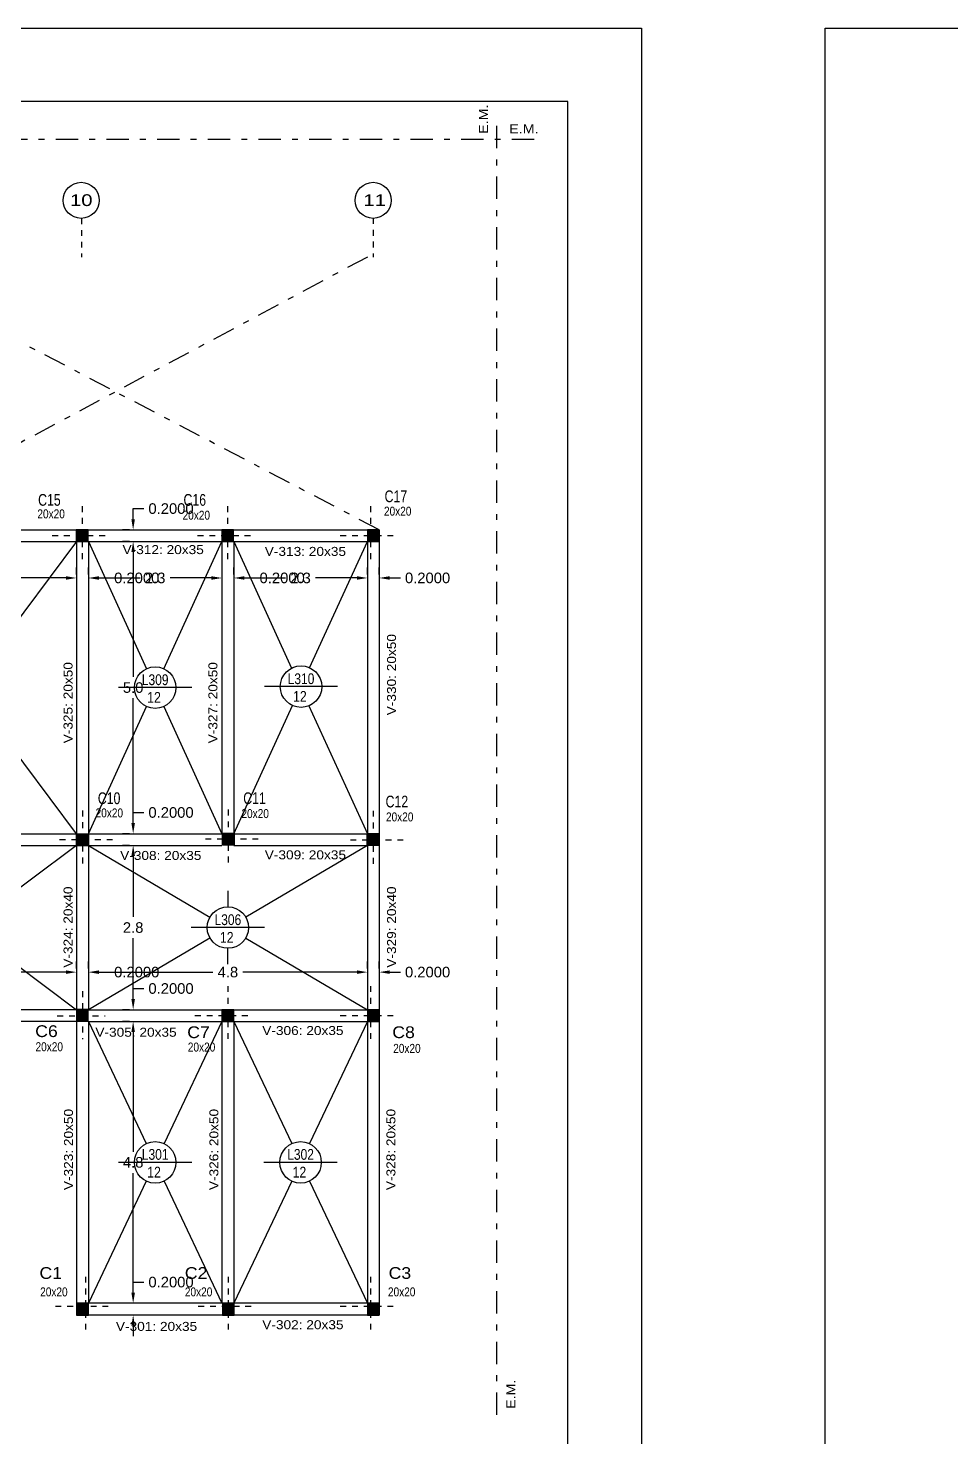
# Model space of a CAD drawing. Header units: inches. Extents: x 59 to 371, y 58 to 151.
# Drawn here: x 86.93 to 102.62, y 114.47 to 138.44 of the extents above; entities that cross this region are included whole.
import ezdxf
from ezdxf.enums import TextEntityAlignment as Align

# ---------------------------------------------------------------- set-up
doc = ezdxf.new("R2010")
doc.units = ezdxf.units.IN
doc.header["$MEASUREMENT"] = 0
doc.linetypes.add('DASHDOT', pattern=[25.4, 12.7, -6.35, 0, -6.35])
doc.linetypes.add('DASHDOT2', pattern=[0.5, 0.25, -0.125, 0, -0.125])
for name, color, linetype in [('COLUMNA RECT', 3, 'Continuous'), ('COLUMNA REF', 3, 'Continuous'), ('COLUMNAS EJES', 1, 'Continuous'), ('Cotas', 7, 'Continuous'), ('Ejes', 8, 'Continuous'), ('Pórticos', 3, 'Continuous'), ('Recuadro', 1, 'Continuous'), ('Textos', 2, 'Continuous'), ('VIG_DIMEN', 3, 'Continuous'), ('VIGAS', 5, 'Continuous')]:
    doc.layers.add(name, color=color, linetype=linetype)
doc.styles.get("Standard").update_dxf_attribs({"font": 'arial.ttf'})
doc.dimstyles.get("Standard").update_dxf_attribs({"dimtxt": 0.18, "dimasz": 0.18, "dimexe": 0.18, "dimexo": 0.0625, "dimgap": 0.09, "dimtad": 0, "dimtih": 1, "dimtoh": 1, "dimdec": 4, "dimzin": 0, "dimdsep": 46, "dimtxsty": 'Standard', "dimcen": 0.09, "dimadec": 0, "dimazin": 0, "dimtfac": 1, "dimtdec": 4, "dimtofl": 0, "dimtmove": 0, "dimatfit": 3, "dimfxl": 0, "dimtolj": 1, "dimtzin": 0, "dimarcsym": 0})

# ---------------------------------------------------------------- blocks, each defined once
blk = doc.blocks.new('*D129')
at = {"layer": 'Cotas', "color": 0, "lineweight": -2}
for p, q in [((84.029, 129.146), (84.029, 129.264)), ((87.749, 129.146), (87.749, 129.264)), ((84.209, 129.084), (85.635, 129.084)), ((87.569, 129.084), (86.143, 129.084))]:
    blk.add_line(p, q, dxfattribs=at)
at = {"layer": 'Cotas', "color": 0}
for points in [[(84.209, 129.114), (84.209, 129.054), (84.029, 129.084)], [(87.569, 129.114), (87.569, 129.054), (87.749, 129.084)]]:
    blk.add_solid(points, dxfattribs=at)
at = {"layer": 'DEFPOINTS', "color": 0}
for p in [(84.029, 129.084), (87.749, 129.084), (87.749, 129.084)]:
    blk.add_point(p, dxfattribs=at)
at = {"layer": 'Cotas', "color": 0, "insert": (85.889, 129.084), "char_height": 0.18, "attachment_point": 5}
blk.add_mtext('\\A1;3.7', dxfattribs=at)
blk = doc.blocks.new('*D130')
at = {"layer": 'Cotas', "color": 0, "lineweight": -2}
for p, q in [((87.749, 129.146), (87.749, 129.264)), ((87.949, 129.146), (87.949, 129.264)), ((87.569, 129.084), (87.389, 129.084)), ((88.129, 129.084), (88.309, 129.084))]:
    blk.add_line(p, q, dxfattribs=at)
at = {"layer": 'Cotas', "color": 0}
for points in [[(87.569, 129.114), (87.569, 129.054), (87.749, 129.084)], [(88.129, 129.114), (88.129, 129.054), (87.949, 129.084)]]:
    blk.add_solid(points, dxfattribs=at)
at = {"layer": 'DEFPOINTS', "color": 0}
for p in [(87.749, 129.084), (87.949, 129.084), (87.949, 129.084)]:
    blk.add_point(p, dxfattribs=at)
at = {"layer": 'Cotas', "color": 0, "insert": (88.772, 129.084), "char_height": 0.18, "attachment_point": 5}
blk.add_mtext('\\A1;0.2000', dxfattribs=at)
blk = doc.blocks.new('*D131')
at = {"layer": 'Cotas', "color": 0, "lineweight": -2}
for p, q in [((90.222, 129.146), (90.222, 129.264)), ((87.949, 129.021), (87.949, 128.904)), ((88.129, 129.084), (88.83, 129.084)), ((90.042, 129.084), (89.341, 129.084))]:
    blk.add_line(p, q, dxfattribs=at)
at = {"layer": 'Cotas', "color": 0}
for points in [[(88.129, 129.114), (88.129, 129.054), (87.949, 129.084)], [(90.042, 129.114), (90.042, 129.054), (90.222, 129.084)]]:
    blk.add_solid(points, dxfattribs=at)
at = {"layer": 'DEFPOINTS', "color": 0}
for p in [(87.949, 129.084), (90.222, 129.084), (90.222, 129.084)]:
    blk.add_point(p, dxfattribs=at)
at = {"layer": 'Cotas', "color": 0, "insert": (89.085, 129.084), "char_height": 0.18, "attachment_point": 5}
blk.add_mtext('\\A1;2.3', dxfattribs=at)
blk = doc.blocks.new('*D132')
at = {"layer": 'Cotas', "color": 0, "lineweight": -2}
for p, q in [((92.695, 129.146), (92.695, 129.264)), ((92.895, 129.146), (92.895, 129.264)), ((92.515, 129.084), (92.335, 129.084)), ((93.075, 129.084), (93.255, 129.084))]:
    blk.add_line(p, q, dxfattribs=at)
at = {"layer": 'Cotas', "color": 0}
for points in [[(92.515, 129.114), (92.515, 129.054), (92.695, 129.084)], [(93.075, 129.114), (93.075, 129.054), (92.895, 129.084)]]:
    blk.add_solid(points, dxfattribs=at)
at = {"layer": 'DEFPOINTS', "color": 0}
for p in [(92.695, 129.084), (92.895, 129.084), (92.895, 129.084)]:
    blk.add_point(p, dxfattribs=at)
at = {"layer": 'Cotas', "color": 0, "insert": (93.718, 129.084), "char_height": 0.18, "attachment_point": 5}
blk.add_mtext('\\A1;0.2000', dxfattribs=at)
blk = doc.blocks.new('*D136')
at = {"layer": 'Cotas', "color": 0, "lineweight": -2}
for p, q in [((88.711, 116.922), (88.711, 117.102)), ((88.711, 117.102), (88.891, 117.102)), ((88.649, 116.742), (88.531, 116.742)), ((88.649, 116.542), (88.531, 116.542)), ((88.711, 116.362), (88.711, 116.182))]:
    blk.add_line(p, q, dxfattribs=at)
at = {"layer": 'Cotas', "color": 0}
for points in [[(88.681, 116.922), (88.741, 116.922), (88.711, 116.742)], [(88.681, 116.362), (88.741, 116.362), (88.711, 116.542)]]:
    blk.add_solid(points, dxfattribs=at)
at = {"layer": 'DEFPOINTS', "color": 0}
for p in [(88.711, 116.742), (88.711, 116.742), (88.711, 116.542)]:
    blk.add_point(p, dxfattribs=at)
at = {"layer": 'Cotas', "color": 0, "insert": (89.355, 117.102), "char_height": 0.18, "attachment_point": 5}
blk.add_mtext('\\A1;0.2000', dxfattribs=at)
blk = doc.blocks.new('*D137')
at = {"layer": 'Cotas', "color": 0, "lineweight": -2}
for p, q in [((88.649, 121.538), (88.531, 121.538)), ((88.711, 121.358), (88.711, 119.322)), ((88.711, 116.922), (88.711, 118.958)), ((88.649, 116.742), (88.531, 116.742))]:
    blk.add_line(p, q, dxfattribs=at)
at = {"layer": 'Cotas', "color": 0}
for points in [[(88.681, 121.358), (88.741, 121.358), (88.711, 121.538)], [(88.681, 116.922), (88.741, 116.922), (88.711, 116.742)]]:
    blk.add_solid(points, dxfattribs=at)
at = {"layer": 'DEFPOINTS', "color": 0}
for p in [(88.711, 121.538), (88.711, 121.538), (88.711, 116.742)]:
    blk.add_point(p, dxfattribs=at)
at = {"layer": 'Cotas', "color": 0, "insert": (88.711, 119.14), "char_height": 0.18, "attachment_point": 5}
blk.add_mtext('\\A1;4.8', dxfattribs=at)
blk = doc.blocks.new('*D138')
at = {"layer": 'Cotas', "color": 0, "lineweight": -2}
for p, q in [((88.711, 121.918), (88.711, 122.098)), ((88.711, 122.098), (88.891, 122.098)), ((88.649, 121.738), (88.531, 121.738)), ((88.649, 121.538), (88.531, 121.538)), ((88.711, 121.358), (88.711, 121.178))]:
    blk.add_line(p, q, dxfattribs=at)
at = {"layer": 'Cotas', "color": 0}
for points in [[(88.681, 121.918), (88.741, 121.918), (88.711, 121.738)], [(88.681, 121.358), (88.741, 121.358), (88.711, 121.538)]]:
    blk.add_solid(points, dxfattribs=at)
at = {"layer": 'DEFPOINTS', "color": 0}
for p in [(88.711, 121.738), (88.711, 121.738), (88.711, 121.538)]:
    blk.add_point(p, dxfattribs=at)
at = {"layer": 'Cotas', "color": 0, "insert": (89.355, 122.098), "char_height": 0.18, "attachment_point": 5}
blk.add_mtext('\\A1;0.2000', dxfattribs=at)
blk = doc.blocks.new('*D139')
at = {"layer": 'Cotas', "color": 0, "lineweight": -2}
for p, q in [((88.649, 124.533), (88.531, 124.533)), ((88.711, 124.353), (88.711, 123.317)), ((88.711, 121.918), (88.711, 122.953)), ((88.649, 121.738), (88.531, 121.738))]:
    blk.add_line(p, q, dxfattribs=at)
at = {"layer": 'Cotas', "color": 0}
for points in [[(88.681, 124.353), (88.741, 124.353), (88.711, 124.533)], [(88.681, 121.918), (88.741, 121.918), (88.711, 121.738)]]:
    blk.add_solid(points, dxfattribs=at)
at = {"layer": 'DEFPOINTS', "color": 0}
for p in [(88.711, 124.533), (88.711, 124.533), (88.711, 121.738)]:
    blk.add_point(p, dxfattribs=at)
at = {"layer": 'Cotas', "color": 0, "insert": (88.711, 123.135), "char_height": 0.18, "attachment_point": 5}
blk.add_mtext('\\A1;2.8', dxfattribs=at)
blk = doc.blocks.new('*D140')
at = {"layer": 'Cotas', "color": 0, "lineweight": -2}
for p, q in [((88.711, 124.913), (88.711, 125.093)), ((88.711, 125.093), (88.891, 125.093)), ((88.649, 124.733), (88.531, 124.733)), ((88.649, 124.533), (88.531, 124.533)), ((88.711, 124.353), (88.711, 124.173))]:
    blk.add_line(p, q, dxfattribs=at)
at = {"layer": 'Cotas', "color": 0}
for points in [[(88.681, 124.913), (88.741, 124.913), (88.711, 124.733)], [(88.681, 124.353), (88.741, 124.353), (88.711, 124.533)]]:
    blk.add_solid(points, dxfattribs=at)
at = {"layer": 'DEFPOINTS', "color": 0}
for p in [(88.711, 124.733), (88.711, 124.733), (88.711, 124.533)]:
    blk.add_point(p, dxfattribs=at)
at = {"layer": 'Cotas', "color": 0, "insert": (89.355, 125.093), "char_height": 0.18, "attachment_point": 5}
blk.add_mtext('\\A1;0.2000', dxfattribs=at)
blk = doc.blocks.new('*D141')
at = {"layer": 'Cotas', "color": 0, "lineweight": -2}
for p, q in [((88.649, 129.704), (88.531, 129.704)), ((88.711, 129.524), (88.711, 127.4)), ((88.711, 124.913), (88.711, 127.037)), ((88.649, 124.733), (88.531, 124.733))]:
    blk.add_line(p, q, dxfattribs=at)
at = {"layer": 'Cotas', "color": 0}
for points in [[(88.681, 129.524), (88.741, 129.524), (88.711, 129.704)], [(88.681, 124.913), (88.741, 124.913), (88.711, 124.733)]]:
    blk.add_solid(points, dxfattribs=at)
at = {"layer": 'DEFPOINTS', "color": 0}
for p in [(88.711, 129.704), (88.711, 129.704), (88.711, 124.733)]:
    blk.add_point(p, dxfattribs=at)
at = {"layer": 'Cotas', "color": 0, "insert": (88.711, 127.218), "char_height": 0.18, "attachment_point": 5}
blk.add_mtext('\\A1;5.0', dxfattribs=at)
blk = doc.blocks.new('*D142')
at = {"layer": 'Cotas', "color": 0, "lineweight": -2}
for p, q in [((88.711, 130.084), (88.711, 130.264)), ((88.711, 130.264), (88.891, 130.264)), ((88.649, 129.904), (88.531, 129.904)), ((88.649, 129.704), (88.531, 129.704)), ((88.711, 129.524), (88.711, 129.344))]:
    blk.add_line(p, q, dxfattribs=at)
at = {"layer": 'Cotas', "color": 0}
for points in [[(88.681, 130.084), (88.741, 130.084), (88.711, 129.904)], [(88.681, 129.524), (88.741, 129.524), (88.711, 129.704)]]:
    blk.add_solid(points, dxfattribs=at)
at = {"layer": 'DEFPOINTS', "color": 0}
for p in [(88.711, 129.904), (88.711, 129.904), (88.711, 129.704)]:
    blk.add_point(p, dxfattribs=at)
at = {"layer": 'Cotas', "color": 0, "insert": (89.355, 130.264), "char_height": 0.18, "attachment_point": 5}
blk.add_mtext('\\A1;0.2000', dxfattribs=at)
blk = doc.blocks.new('*D46')
at = {"layer": 'DEFPOINTS', "color": 0}
for p in [(90.222, 129.084), (90.422, 129.084), (90.422, 129.084)]:
    blk.add_point(p, dxfattribs=at)
at = {"layer": 'VIGAS', "color": 0, "lineweight": -2}
for p, q in [((90.222, 129.146), (90.222, 129.264)), ((90.422, 129.146), (90.422, 129.264)), ((90.042, 129.084), (89.862, 129.084)), ((90.602, 129.084), (90.782, 129.084))]:
    blk.add_line(p, q, dxfattribs=at)
at = {"layer": 'VIGAS', "color": 0}
for points in [[(90.042, 129.114), (90.042, 129.054), (90.222, 129.084)], [(90.602, 129.114), (90.602, 129.054), (90.422, 129.084)]]:
    blk.add_solid(points, dxfattribs=at)
at = {"layer": 'VIGAS', "color": 0, "insert": (91.245, 129.084), "char_height": 0.18, "attachment_point": 5}
blk.add_mtext('\\A1;0.2000', dxfattribs=at)
blk = doc.blocks.new('*D47')
at = {"layer": 'Cotas', "color": 0, "lineweight": -2}
for p, q in [((92.695, 129.146), (92.695, 129.264)), ((90.422, 129.021), (90.422, 128.904)), ((90.602, 129.084), (91.303, 129.084)), ((92.515, 129.084), (91.814, 129.084))]:
    blk.add_line(p, q, dxfattribs=at)
at = {"layer": 'Cotas', "color": 0}
for points in [[(90.602, 129.114), (90.602, 129.054), (90.422, 129.084)], [(92.515, 129.114), (92.515, 129.054), (92.695, 129.084)]]:
    blk.add_solid(points, dxfattribs=at)
at = {"layer": 'DEFPOINTS', "color": 0}
for p in [(90.422, 129.084), (92.695, 129.084), (92.695, 129.084)]:
    blk.add_point(p, dxfattribs=at)
at = {"layer": 'Cotas', "color": 0, "insert": (91.558, 129.084), "char_height": 0.18, "attachment_point": 5}
blk.add_mtext('\\A1;2.3', dxfattribs=at)
blk = doc.blocks.new('*D55')
at = {"layer": 'Cotas', "color": 0, "lineweight": -2}
for p, q in [((84.029, 122.439), (84.029, 122.557)), ((87.749, 122.439), (87.749, 122.557)), ((84.209, 122.377), (85.635, 122.377)), ((87.569, 122.377), (86.143, 122.377))]:
    blk.add_line(p, q, dxfattribs=at)
at = {"layer": 'Cotas', "color": 0}
for points in [[(84.209, 122.407), (84.209, 122.347), (84.029, 122.377)], [(87.569, 122.407), (87.569, 122.347), (87.749, 122.377)]]:
    blk.add_solid(points, dxfattribs=at)
at = {"layer": 'DEFPOINTS', "color": 0}
for p in [(84.029, 122.377), (87.749, 122.377), (87.749, 122.377)]:
    blk.add_point(p, dxfattribs=at)
at = {"layer": 'Cotas', "color": 0, "insert": (85.889, 122.377), "char_height": 0.18, "attachment_point": 5}
blk.add_mtext('\\A1;3.7', dxfattribs=at)
blk = doc.blocks.new('*D56')
at = {"layer": 'DEFPOINTS', "color": 0}
for p in [(87.749, 122.377), (87.949, 122.377), (87.949, 122.377)]:
    blk.add_point(p, dxfattribs=at)
at = {"layer": 'Ejes', "color": 0, "lineweight": -2}
for p, q in [((87.749, 122.439), (87.749, 122.557)), ((87.949, 122.439), (87.949, 122.557)), ((87.569, 122.377), (87.389, 122.377)), ((88.129, 122.377), (88.309, 122.377))]:
    blk.add_line(p, q, dxfattribs=at)
at = {"layer": 'Ejes', "color": 0}
for points in [[(87.569, 122.407), (87.569, 122.347), (87.749, 122.377)], [(88.129, 122.407), (88.129, 122.347), (87.949, 122.377)]]:
    blk.add_solid(points, dxfattribs=at)
at = {"layer": 'Ejes', "color": 0, "insert": (88.772, 122.377), "char_height": 0.18, "attachment_point": 5}
blk.add_mtext('\\A1;0.2000', dxfattribs=at)
blk = doc.blocks.new('*D57')
at = {"layer": 'Cotas', "color": 0, "lineweight": -2}
for p, q in [((87.949, 122.439), (87.949, 122.557)), ((92.695, 122.439), (92.695, 122.557)), ((88.129, 122.377), (90.064, 122.377)), ((92.515, 122.377), (90.579, 122.377))]:
    blk.add_line(p, q, dxfattribs=at)
at = {"layer": 'Cotas', "color": 0}
for points in [[(88.129, 122.407), (88.129, 122.347), (87.949, 122.377)], [(92.515, 122.407), (92.515, 122.347), (92.695, 122.377)]]:
    blk.add_solid(points, dxfattribs=at)
at = {"layer": 'DEFPOINTS', "color": 0}
for p in [(87.949, 122.377), (92.695, 122.377), (92.695, 122.377)]:
    blk.add_point(p, dxfattribs=at)
at = {"layer": 'Cotas', "color": 0, "insert": (90.322, 122.377), "char_height": 0.18, "attachment_point": 5}
blk.add_mtext('\\A1;4.8', dxfattribs=at)
blk = doc.blocks.new('*D58')
at = {"layer": 'DEFPOINTS', "color": 0}
for p in [(92.695, 122.377), (92.895, 122.377), (92.895, 122.377)]:
    blk.add_point(p, dxfattribs=at)
at = {"layer": 'Ejes', "color": 0, "lineweight": -2}
for p, q in [((92.695, 122.439), (92.695, 122.557)), ((92.895, 122.439), (92.895, 122.557)), ((92.515, 122.377), (92.335, 122.377)), ((93.075, 122.377), (93.255, 122.377))]:
    blk.add_line(p, q, dxfattribs=at)
at = {"layer": 'Ejes', "color": 0}
for points in [[(92.515, 122.407), (92.515, 122.347), (92.695, 122.377)], [(93.075, 122.407), (93.075, 122.347), (92.895, 122.377)]]:
    blk.add_solid(points, dxfattribs=at)
at = {"layer": 'Ejes', "color": 0, "insert": (93.718, 122.377), "char_height": 0.18, "attachment_point": 5}
blk.add_mtext('\\A1;0.2000', dxfattribs=at)

msp = doc.modelspace()

# ---------------------------------------------------------------- hatches: boundary and pattern name
at = {"layer": 'COLUMNAS EJES'}
for points in [[(87.94459, 129.90481), (87.74359, 129.90481), (87.74359, 129.70381), (87.94459, 129.70381)], [(90.4177, 129.90481), (90.2167, 129.90481), (90.2167, 129.70381), (90.4177, 129.70381)], [(92.89459, 129.90481), (92.69359, 129.90481), (92.69359, 129.70381), (92.89459, 129.70381)], [(87.95109, 124.72642), (87.75009, 124.72642), (87.75009, 124.52542), (87.95109, 124.52542)], [(90.42937, 124.7413), (90.22837, 124.7413), (90.22837, 124.5403), (90.42937, 124.5403)], [(92.89359, 124.73481), (92.69259, 124.73481), (92.69259, 124.53381), (92.89359, 124.53381)], [(87.94723, 121.74179), (87.74623, 121.74179), (87.74623, 121.54079), (87.94723, 121.54079)], [(90.4228, 121.73841), (90.2218, 121.73841), (90.2218, 121.53741), (90.4228, 121.53741)], [(92.89459, 121.73841), (92.69359, 121.73841), (92.69359, 121.53741), (92.89459, 121.53741)], [(87.95002, 116.74346), (87.74902, 116.74346), (87.74902, 116.54246), (87.95002, 116.54246)], [(90.42902, 116.74346), (90.22802, 116.74346), (90.22802, 116.54246), (90.42902, 116.54246)], [(92.89459, 116.74346), (92.69359, 116.74346), (92.69359, 116.54246), (92.89459, 116.54246)]]:
    msp.add_hatch(color=256, dxfattribs=at).paths.add_polyline_path(points)

# ---------------------------------------------------------------- linework, layer by layer
at = {"color": 6}
msp.add_line((96.10336, 104.96213), (96.10336, 137.18934), dxfattribs=at)
msp.add_lwpolyline([(96.10336, 137.18934), (74.85337, 137.18934)], dxfattribs=at)
at = {"layer": 'COLUMNA RECT'}
for points in [[(87.94459, 129.90481), (87.74359, 129.90481), (87.74359, 129.70381), (87.94459, 129.70381)], [(90.4177, 129.90481), (90.2167, 129.90481), (90.2167, 129.70381), (90.4177, 129.70381)], [(92.89459, 129.90481), (92.69359, 129.90481), (92.69359, 129.70381), (92.89459, 129.70381)], [(87.75009, 124.72642), (87.95109, 124.72642), (87.95109, 124.52542), (87.75009, 124.52542)], [(90.22837, 124.7413), (90.42937, 124.7413), (90.42937, 124.5403), (90.22837, 124.5403)], [(92.69259, 124.73481), (92.89359, 124.73481), (92.89359, 124.53381), (92.69259, 124.53381)], [(87.94723, 121.74179), (87.74623, 121.74179), (87.74623, 121.54079), (87.94723, 121.54079)], [(90.4228, 121.73841), (90.2218, 121.73841), (90.2218, 121.53741), (90.4228, 121.53741)], [(92.89459, 121.73841), (92.69359, 121.73841), (92.69359, 121.53741), (92.89459, 121.53741)], [(87.95002, 116.74346), (87.74902, 116.74346), (87.74902, 116.54246), (87.95002, 116.54246)], [(90.42902, 116.74346), (90.22802, 116.74346), (90.22802, 116.54246), (90.42902, 116.54246)], [(92.89459, 116.74346), (92.69359, 116.74346), (92.69359, 116.54246), (92.89459, 116.54246)]]:
    msp.add_lwpolyline(points, close=True, dxfattribs=at)
at = {"layer": 'COLUMNAS EJES', "linetype": 'DASHDOT2', "ltscale": 0.3}
for p, q in [((87.83194, 135.20462), (87.83194, 134.54518)), ((92.79459, 135.20756), (92.79459, 134.54518)), ((87.84409, 130.30617), (87.84409, 129.33082)), ((90.3172, 130.30617), (90.3172, 129.33082)), ((92.74459, 130.30617), (92.74459, 129.33082)), ((87.33367, 129.80431), (88.30902, 129.80431)), ((89.80678, 129.80431), (90.78213, 129.80431)), ((92.23418, 129.80431), (93.20952, 129.80431)), ((87.85059, 125.12778), (87.85059, 124.15243)), ((90.32887, 125.14266), (90.32887, 124.16731)), ((92.7948, 125.12263), (92.7948, 124.14729)), ((90.83928, 124.6408), (89.86394, 124.6408)), ((88.361, 124.62592), (87.38566, 124.62592)), ((93.30521, 124.62077), (92.32987, 124.62077)), ((87.84673, 122.05158), (87.84673, 121.23879)), ((90.3223, 122.13977), (90.3223, 121.16442)), ((92.74459, 122.13977), (92.74459, 121.16442)), ((87.42139, 121.63337), (88.23417, 121.63337)), ((89.76139, 121.63791), (90.73674, 121.63791)), ((92.23418, 121.63791), (93.20952, 121.63791)), ((87.89902, 117.19432), (87.89902, 116.21898)), ((90.32852, 117.19432), (90.32852, 116.21898)), ((92.74459, 117.19432), (92.74459, 116.21898)), ((87.3886, 116.69246), (88.36395, 116.69246)), ((89.81811, 116.69246), (90.79345, 116.69246)), ((92.23418, 116.69246), (93.20952, 116.69246))]:
    msp.add_line(p, q, dxfattribs=at)
at = {"layer": 'Ejes', "linetype": 'DASHDOT', "ltscale": 0.03}
for p, q in [((92.69459, 134.54518), (84.02858, 129.90431)), ((92.89459, 129.90431), (84.02858, 134.54518))]:
    msp.add_line(p, q, dxfattribs=at)
at = {"layer": 'Ejes', "linetype": 'Continuous', "ltscale": 0.1}
for p, q in [((87.74902, 129.70431), (86.11197, 127.5167)), ((87.74902, 124.73262), (86.10091, 126.93502))]:
    msp.add_line(p, q, dxfattribs=at)
at = {"layer": 'Ejes'}
for p, q in [((89.70821, 127.21847), (88.46261, 127.21847)), ((92.18877, 127.23546), (90.94317, 127.23546)), ((90.3218, 123.75807), (90.3218, 123.48807)), ((90.9446, 123.13527), (89.699, 123.13527)), ((90.3218, 122.51247), (90.3218, 122.78247)), ((89.70821, 119.14019), (88.46261, 119.14019)), ((92.181, 119.14019), (90.9354, 119.14019))]:
    msp.add_line(p, q, dxfattribs=at)
at = {"layer": 'Ejes', "linetype": 'DASHDOT', "ltscale": 0.03}
for points in [[(94.89459, 114.84535), (94.89459, 136.93171)], [(95.53228, 136.54518), (76.83023, 136.54518)]]:
    msp.add_lwpolyline(points, dxfattribs=at)
at = {"layer": 'Ejes'}
for points in [[(87.94902, 129.70431), (88.93873, 127.53933)], [(89.23209, 127.53933), (90.2218, 129.70431)], [(90.4218, 129.70431), (91.40655, 127.55019)], [(91.71265, 127.55632), (92.69459, 129.70431)], [(87.94902, 124.73262), (88.93873, 126.8976)], [(89.23209, 126.8976), (90.2218, 124.73262)], [(90.4218, 124.73262), (91.41929, 126.9146)], [(91.69968, 126.90898), (92.69459, 124.73262)], [(87.74902, 124.53262), (86.16343, 123.35222)], [(87.94902, 124.53262), (90.0178, 123.31429)], [(92.69459, 124.53262), (90.62581, 123.31429)], [(86.16252, 122.92965), (87.74902, 121.73791)], [(90.0178, 122.95624), (87.94902, 121.73791)], [(90.62581, 122.95624), (92.69459, 121.73791)], [(87.94902, 121.53791), (88.93431, 119.45899)], [(90.2218, 121.53791), (89.23651, 119.45899)], [(90.4218, 121.53791), (91.4071, 119.45899)], [(92.69459, 121.53791), (91.7093, 119.45899)], [(88.93431, 118.82138), (87.94902, 116.74246)], [(89.23651, 118.82138), (90.2218, 116.74246)], [(91.4071, 118.82138), (90.4218, 116.74246)], [(91.7093, 118.82138), (92.69459, 116.74246)]]:
    msp.add_lwpolyline(points, dxfattribs=at)
for centre in [(89.08541, 127.21847), (91.56597, 127.23546), (90.3218, 123.13527), (89.08541, 119.14019), (91.5582, 119.14019)]:
    msp.add_circle(centre, 0.3528, dxfattribs=at)
at = {"layer": 'Pórticos', "linetype": 'Continuous', "ltscale": 0.1}
for centre in [(87.82693, 135.50977), (92.79202, 135.50977)]:
    msp.add_circle(centre, 0.30668, dxfattribs=at)
at = {"layer": 'Recuadro'}
for p, q in [((72.35337, 138.43934), (97.35336, 138.43934)), ((97.35336, 138.43934), (97.35336, 103.71213)), ((100.47874, 138.43934), (125.47873, 138.43934)), ((100.47874, 103.71213), (100.47874, 138.43934))]:
    msp.add_line(p, q, dxfattribs=at)
at = {"layer": 'VIGAS', "linetype": 'Continuous', "ltscale": 0.1}
for p, q in [((84.02858, 129.90431), (87.74902, 129.90431)), ((84.02858, 129.70431), (87.74902, 129.70431)), ((87.74902, 129.90431), (92.89459, 129.90431)), ((87.74902, 129.70431), (87.74902, 124.73262)), ((87.94902, 129.70431), (87.94902, 124.53262)), ((90.2218, 129.70431), (90.2218, 124.73262)), ((90.4218, 129.70431), (90.4218, 124.73262)), ((92.69459, 129.70431), (92.69459, 121.73791)), ((92.89459, 129.90431), (92.89459, 121.73791)), ((87.94902, 128.0914), (87.94902, 121.73791)), ((84.02858, 124.73262), (90.2218, 124.73262)), ((90.4218, 124.73262), (92.69459, 124.73262)), ((84.02858, 124.53262), (90.2218, 124.53262)), ((90.4218, 124.53262), (92.69459, 124.53262)), ((87.94902, 121.73791), (90.2218, 121.73791)), ((87.94902, 121.53791), (87.94902, 116.74246)), ((90.2218, 121.53791), (90.2218, 116.74246)), ((90.4218, 121.73791), (92.69459, 121.73791)), ((90.4218, 121.53791), (90.4218, 116.74246)), ((92.69459, 121.53791), (92.69459, 116.74246)), ((92.89459, 121.73791), (92.89459, 116.54246))]:
    msp.add_line(p, q, dxfattribs=at)
for points in [[(87.94902, 129.70431), (90.2218, 129.70431)], [(90.4218, 129.70431), (92.69459, 129.70431)], [(87.74902, 124.53262), (87.74902, 121.73791)], [(87.74902, 121.73791), (84.05358, 121.73791)], [(87.74902, 121.53791), (84.05358, 121.53791)], [(87.74902, 121.53791), (87.74902, 116.54246)], [(87.94902, 121.53791), (90.2218, 121.53791)], [(90.4218, 121.53791), (92.69459, 121.53791)], [(90.2218, 116.74246), (87.94902, 116.74246)], [(92.69459, 116.74246), (90.4218, 116.74246)], [(92.89459, 116.54246), (87.74902, 116.54246)]]:
    msp.add_lwpolyline(points, dxfattribs=at)

# ---------------------------------------------------------------- texts
at = {"layer": 'COLUMNA REF'}
for s, width, p, p2 in [('C15', 0.749194, (87.09442, 130.31269), (87.47842, 130.31269)), ('C16', 0.749194, (89.56721, 130.31269), (89.95121, 130.31269)), ('C17', 0.749194, (92.98724, 130.37401), (93.37124, 130.37401)), ('C10', 0.749194, (88.11009, 125.23644), (88.49409, 125.23644)), ('C11', 0.749194, (90.58287, 125.23644), (90.96687, 125.23644)), ('C12', 0.749194, (93.00409, 125.17975), (93.38809, 125.17975)), ('C6', 1.075141, (87.04477, 121.27263), (87.42877, 121.27263)), ('C7', 1.075141, (89.63046, 121.25469), (90.01446, 121.25469)), ('C8', 1.075141, (93.1179, 121.25469), (93.5019, 121.25469)), ('C1', 1.075141, (87.11707, 117.1575), (87.50107, 117.1575)), ('C2', 1.075141, (89.58986, 117.1575), (89.97386, 117.1575)), ('C3', 1.075141, (93.05497, 117.1575), (93.43897, 117.1575))]:
    msp.add_text(s, height=0.2, dxfattribs=dict(at, width=width)).set_placement(p, p2, align=Align.FIT)
at = {"layer": 'Cotas', "width": 0.8}
for p in [(87.08244, 130.0985), (89.55153, 130.07575), (92.97638, 130.14398), (88.07226, 125.00984), (90.55273, 124.99847), (93.01043, 124.94161), (87.05091, 121.03123), (89.64081, 121.02544), (93.13333, 121.00286), (87.12985, 116.8599), (89.59042, 116.8599), (93.0442, 116.8599)]:
    msp.add_text('20x20', height=0.1533, dxfattribs=at).set_placement(p)
at = {"layer": 'Pórticos', "linetype": 'Continuous', "ltscale": 0.1, "width": 1.23561}
for s, p, p2 in [('10', (87.63631, 135.4129), (88.02031, 135.4129)), ('11', (92.62633, 135.4129), (93.01033, 135.4129))]:
    msp.add_text(s, height=0.2, dxfattribs=at).set_placement(p, p2, align=Align.FIT)
at = {"layer": 'Textos'}
for s, width, p, p2 in [('L309', 0.793414, (88.85861, 127.26083), (89.31221, 127.26083)), ('L310', 0.793414, (91.33917, 127.27782), (91.79277, 127.27782)), ('12', 0.813074, (88.94995, 126.96), (89.18237, 126.96)), ('12', 0.813074, (91.43051, 126.977), (91.66293, 126.977)), ('L306', 0.793414, (90.095, 123.17763), (90.5486, 123.17763)), ('12', 0.813074, (90.18634, 122.8768), (90.41876, 122.8768)), ('L301', 0.793414, (88.85861, 119.18375), (89.31221, 119.18375)), ('L302', 0.793414, (91.3314, 119.18375), (91.785, 119.18375)), ('12', 0.813074, (88.94995, 118.88172), (89.18237, 118.88172)), ('12', 0.813074, (91.42274, 118.88172), (91.65516, 118.88172))]:
    msp.add_text(s, height=0.18396, dxfattribs=dict(at, width=width)).set_placement(p, p2, align=Align.FIT)
at = {"layer": 'VIG_DIMEN'}
for s, width, p, p2 in [('E.M.', 1.130443, (94.74414, 136.64259), (94.74414, 137.14026)), ('V-330: 20x50', 1.08479, (93.18136, 126.74785), (93.18136, 128.12985)), ('V-325: 20x50', 1.08479, (87.68043, 126.27059), (87.68043, 127.65259)), ('V-327: 20x50', 1.08479, (90.14379, 126.27059), (90.14379, 127.65259)), ('V-324: 20x40', 1.08479, (87.68043, 122.45253), (87.68043, 123.83453)), ('V-329: 20x40', 1.08479, (93.18136, 122.45253), (93.18136, 123.83453)), ('V-323: 20x50', 1.08479, (87.68772, 118.66793), (87.68772, 120.04993)), ('V-326: 20x50', 1.08479, (90.16051, 118.66793), (90.16051, 120.04993)), ('V-328: 20x50', 1.08479, (93.17081, 118.66793), (93.17081, 120.04993)), ('E.M.', 1.130443, (95.21038, 114.94471), (95.21038, 115.44238))]:
    msp.add_text(s, height=0.1533, rotation=90, dxfattribs=dict(at, width=width)).set_placement(p, p2, align=Align.FIT)
for s, width, p, p2 in [('E.M.', 1.130443, (95.10718, 136.65044), (95.60485, 136.65044)), ('V-312: 20x35', 1.08479, (88.53059, 129.48994), (89.91259, 129.48994)), ('V-313: 20x35', 1.08479, (90.94923, 129.45952), (92.33123, 129.45952)), ('V-308: 20x35', 1.08479, (88.49, 124.286), (89.872, 124.286)), ('V-309: 20x35', 1.08479, (90.94923, 124.29646), (92.33123, 124.29646)), ('V-305: 20x35', 1.08479, (88.06884, 121.27787), (89.45084, 121.27787)), ('V-306: 20x35', 1.08479, (90.90661, 121.30679), (92.28861, 121.30679)), ('V-301: 20x35', 1.08479, (88.41764, 116.27221), (89.79964, 116.27221)), ('V-302: 20x35', 1.08479, (90.90661, 116.30113), (92.28861, 116.30113))]:
    msp.add_text(s, height=0.1533, dxfattribs=dict(at, width=width)).set_placement(p, p2, align=Align.FIT)

# ---------------------------------------------------------------- dimensions: what is measured, and where the dimension line sits
at = {"layer": 'Cotas'}
for base, p1, p2, angle, picture, middle in [((88.71123, 129.90431), (88.71123, 129.70431), (88.71123, 129.90431), 90, '*D142', (89.35456, 130.26431)), ((87.94902, 129.0837), (87.74902, 129.0837), (87.94902, 129.0837), 180, '*D130', (88.77234, 129.0837)), ((92.89459, 129.0837), (92.69459, 129.0837), (92.89459, 129.0837), 180, '*D132', (93.71791, 129.0837)), ((88.71123, 124.73262), (88.71123, 124.53262), (88.71123, 124.73262), 90, '*D140', (89.35456, 125.09262)), ((88.71123, 121.73791), (88.71123, 121.53791), (88.71123, 121.73791), 90, '*D138', (89.35456, 122.09791)), ((88.71123, 116.74247), (88.71123, 116.54247), (88.71123, 116.74247), 90, '*D136', (89.35456, 117.10247))]:
    dim = msp.add_linear_dim(base=base, p1=p1, p2=p2, angle=angle, dimstyle='Standard', dxfattribs=at)
    dim.commit()
    dim.dimension.update_dxf_attribs({"geometry": picture, "text_midpoint": middle})
for base, p1, p2, angle, override, picture, middle in [((88.71123, 129.70431), (88.71123, 124.73262), (88.71123, 129.70431), 90, {"dimdec": 1}, '*D141', (88.71123, 127.21847)), ((87.74902, 129.0837), (84.02858, 129.0837), (87.74902, 129.0837), 180, {"dimdec": 1}, '*D129', (85.8888, 129.0837)), ((90.2218, 129.0837), (87.94902, 129.0837), (90.2218, 129.0837), 180, {"dimdec": 1}, '*D131', (89.08541, 129.0837)), ((88.71123, 124.53262), (88.71123, 121.73791), (88.71123, 124.53262), 90, {"dimdec": 1, "dimrnd": 0}, '*D139', (88.71123, 123.13527)), ((88.71123, 121.53791), (88.71123, 116.74247), (88.71123, 121.53791), 90, {"dimdec": 1}, '*D137', (88.71123, 119.14019))]:
    dim = msp.add_linear_dim(base=base, p1=p1, p2=p2, angle=angle, dimstyle='Standard', override=override, dxfattribs=at)
    dim.commit()
    dim.dimension.update_dxf_attribs({"geometry": picture, "text_midpoint": middle})
for base, p1, p2, picture, middle in [((92.69459, 129.0837), (90.4218, 129.0837), (92.69459, 129.0837), '*D47', (91.5582, 129.0837)), ((87.74902, 122.37674), (84.02858, 122.37674), (87.74902, 122.37674), '*D55', (85.8888, 122.37674))]:
    dim = msp.add_linear_dim(base=base, p1=p1, p2=p2, dimstyle='Standard', override={"dimdec": 1}, dxfattribs=at)
    dim.commit()
    dim.dimension.update_dxf_attribs({"geometry": picture, "text_midpoint": middle})
dim = msp.add_linear_dim(base=(92.69459, 122.37674), p1=(87.94902, 122.37674), p2=(92.69459, 122.37674), text='4.8', dimstyle='Standard', override={"dimdec": 1}, dxfattribs=at)
dim.commit()
dim.dimension.update_dxf_attribs({"geometry": '*D57', "text_midpoint": (90.3218, 122.37674)})
at = {"layer": 'Ejes'}
for base, p1, p2, picture, middle in [((87.94902, 122.37674), (87.74902, 122.37674), (87.94902, 122.37674), '*D56', (88.77234, 122.37674)), ((92.89459, 122.37674), (92.69459, 122.37674), (92.89459, 122.37674), '*D58', (93.71791, 122.37674))]:
    dim = msp.add_linear_dim(base=base, p1=p1, p2=p2, dimstyle='Standard', dxfattribs=at)
    dim.commit()
    dim.dimension.update_dxf_attribs({"geometry": picture, "text_midpoint": middle})
at = {"layer": 'VIGAS'}
dim = msp.add_linear_dim(base=(90.4218, 129.0837), p1=(90.2218, 129.0837), p2=(90.4218, 129.0837), dimstyle='Standard', dxfattribs=at)
dim.commit()
dim.dimension.update_dxf_attribs({"geometry": '*D46', "text_midpoint": (91.24513, 129.0837)})

doc.saveas('drawing.dxf')
